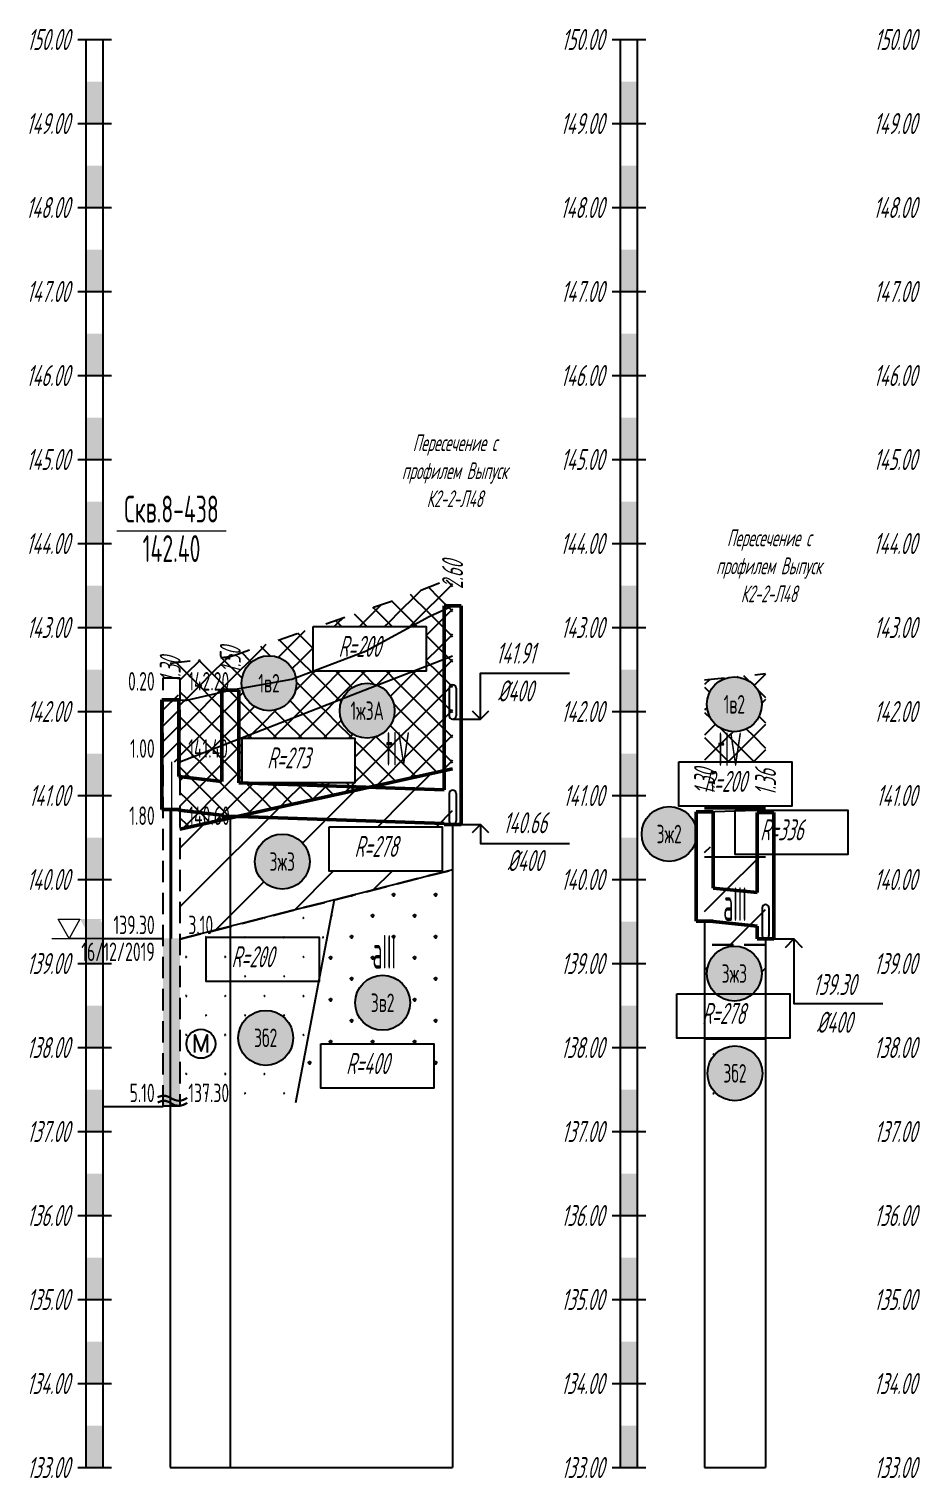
# Model space of a CAD drawing. Header units: metres. Extents: x -30 to 2050, y -671 to -251.
# Drawn here: x 1124.2 to 1230.3, y -521.8 to -349.3 of the extents above; entities that cross this region are included whole.
import ezdxf
from ezdxf.enums import TextEntityAlignment as Align

# ---------------------------------------------------------------- set-up
doc = ezdxf.new("R2010")
doc.units = ezdxf.units.M
doc.header["$LTSCALE"] = 0.2
doc.linetypes.add('ACAD_ISO03W100', pattern=[30, 12, -18])
doc.linetypes.add('штриховая', pattern=[19.05, 12.7, -6.35])
for name, color, linetype in [('Линейка', 7, 'Continuous'), ('МГТ_ИГ_Геология', 252, 'Continuous'), ('Примыкания', 7, 'Continuous'), ('Проектная земля', 7, 'Continuous'), ('Таблица', 7, 'Continuous'), ('Трубы', 7, 'Continuous'), ('Узлы', 7, 'Continuous'), ('Чёрная земля', 7, 'ACAD_ISO03W100')]:
    doc.layers.add(name, color=color, linetype=linetype)
doc.styles.add('SPDS', font='SPDS', dxfattribs={"width": 0.7, "oblique": 15, "height": 2.5})
doc.styles.get("Standard").update_dxf_attribs({"font": 'SPDS.shx', "width": 0.7, "oblique": 15, "height": 3})
doc.styles.add('Стиль Simplex', font='simplex.shx')
pattern_1 = [(225, (3, 0), (3e-16, -3), [2.1213, -2.121341]), (315, (1.5, 1.5), (3, 0), [2.1213, -2.121341]), (45, (0, 0), (0, 3), [2.1213, -2.121341]), (135, (1.5, -1.5), (-3, 3e-16), [2.1213, -2.121341])]
pattern_2 = [(45, (0, 14), (0, 21), [9.8995, -19.799]), (45, (14, 0), (0, 21), [9.8995, -19.799]), (45, (0, 0), (0, 21), [14.142, -15.5565]), (45, (10, 10), (0, 21), [15.556, -14.1425]), (45, (7, 0), (0, 21), [19.799, -9.8995]), (45, (0, 7), (0, 21), [19.799, -9.8995])]
pattern_3 = [(197.87055, (4.614, 4.644), (-13.93858614, -4.643934418), [0.05431, -151.279249]), (197.87055, (2.314, 2.344), (-13.93858614, -4.643934418), [0.05431, -151.279249]), (270, (2.2626, 2.327), (4.646195, 3e-16), [0.054306, -4.589628]), (270, (4.5626, 4.627), (4.646195, 3e-16), [0.054306, -4.589628]), (342.12945, (4.563, 4.573), (130.093470641, -41.795409755), [0.05431, -151.279249]), (342.12945, (2.263, 2.273), (130.093470641, -41.795409755), [0.05431, -151.279249]), (53.95936, (4.614, 4.556), (23.2309769, 32.50754092), [0.05431, -63.120667]), (53.95936, (2.314, 2.256), (23.2309769, 32.50754092), [0.05431, -63.120667]), (126.04064, (2.3462, 2.3), (-13.93858614, 18.57573767), [0.054306, -63.120671]), (126.04064, (4.6462, 4.6), (-13.93858614, 18.57573767), [0.054306, -63.120671])]

# ---------------------------------------------------------------- blocks, each defined once
blk = doc.blocks.new('DN')
at = {"linetype": 'Continuous', "lineweight": 30, "flags": 128}
for points in [[(-0.126, -0.007), (-0.117, -0.002), (-0.073, 0.011), (-0.033, 0.011), (0.003, 0), (0.02, -0.007), (0.039, -0.019), (0.074, -0.037), (0.103, -0.043), (0.125, -0.048), (0.151, -0.043), (0.18, -0.036), (0.213, -0.019), (0.223, -0.012)], [(-0.126, -0.068), (-0.117, -0.063), (-0.073, -0.05), (-0.033, -0.05), (0.003, -0.059), (0.02, -0.067), (0.039, -0.079), (0.074, -0.098), (0.103, -0.103), (0.125, -0.108), (0.151, -0.103), (0.18, -0.095), (0.213, -0.079), (0.223, -0.072)]]:
    blk.add_lwpolyline(points, dxfattribs=at)
blk = doc.blocks.new('CME')
at = {"layer": 'МГТ_ИГ_Геология', "linetype": 'Continuous', "flags": 128}
blk.add_lwpolyline([(0.103, -0.103), (0.103, 0.107), (0.18, -0.091), (0.252, 0.107), (0.252, -0.103)], dxfattribs=at)
at = {"layer": 'МГТ_ИГ_Геология', "linetype": 'Continuous'}
blk.add_circle((0.176, -0.001), 0.173, dxfattribs=at)
blk = doc.blocks.new('круг1_-30_2')
at = {"layer": 'МГТ_ИГ_Геология', "true_color": 0xffffff}
blk.add_hatch(color=7, dxfattribs=at).paths.add_polyline_path([(-0.327, 0, 1), (0.327, 0, 1)])
at = {"color": 7, "lineweight": 25}
blk.add_circle((0, 0), 0.327, dxfattribs=at)
at = {"color": 7, "lineweight": 25, "style": 'Стиль Simplex', "width": 0.590909}
blk.add_text('1в2', height=0.22, dxfattribs=at).set_placement((0, 0), align=Align.MIDDLE_CENTER)
blk = doc.blocks.new('круг3_-31_2')
at = {"true_color": 0xffffff}
blk.add_hatch(color=7, dxfattribs=at).paths.add_polyline_path([(-0.327, 0, 1), (0.327, 0, 1)])
at = {"color": 7, "lineweight": 25}
blk.add_circle((0, 0), 0.327, dxfattribs=at)
at = {"color": 18, "lineweight": 25, "true_color": 0x000000, "style": 'Стиль Simplex', "width": 0.590909}
blk.add_text('3б2', height=0.22, dxfattribs=at).set_placement((0, 0), align=Align.MIDDLE_CENTER)
blk = doc.blocks.new('круг3_-30_2')
at = {"true_color": 0xffffff}
blk.add_hatch(color=7, dxfattribs=at).paths.add_polyline_path([(-0.327, 0, 1), (0.327, 0, 1)])
at = {"color": 7, "lineweight": 25}
blk.add_circle((0, 0), 0.327, dxfattribs=at)
at = {"color": 7, "lineweight": 25, "style": 'Стиль Simplex', "width": 0.590909}
blk.add_text('3в2', height=0.22, dxfattribs=at).set_placement((0, 0), align=Align.MIDDLE_CENTER)
blk = doc.blocks.new('круг3_-26_3')
at = {"true_color": 0xffffff}
blk.add_hatch(color=7, dxfattribs=at).paths.add_polyline_path([(-0.327, 0, 1), (0.327, 0, 1)])
at = {"color": 7, "lineweight": 25}
blk.add_circle((0, 0), 0.327, dxfattribs=at)
at = {"color": 7, "lineweight": 25, "style": 'Стиль Simplex', "width": 0.590909}
blk.add_text('3ж3', height=0.22, dxfattribs=at).set_placement((0, 0), align=Align.MIDDLE_CENTER)
blk = doc.blocks.new('круг3_-26_2')
at = {"true_color": 0xffffff}
blk.add_hatch(color=7, dxfattribs=at).paths.add_polyline_path([(-0.327, 0, 1), (0.327, 0, 1)])
at = {"color": 7, "lineweight": 25}
blk.add_circle((0, 0), 0.327, dxfattribs=at)
at = {"color": 7, "lineweight": 25, "style": 'Стиль Simplex', "width": 0.590909}
blk.add_text('3ж2', height=0.22, dxfattribs=at).set_placement((0, 0), align=Align.MIDDLE_CENTER)
blk = doc.blocks.new('234454')
at = {"layer": 'МГТ_ИГ_Геология'}
blk.add_lwpolyline([(116.63, 423.47), (130.08, 423.47), (130.08, 418.18), (116.63, 418.18)], close=True, dxfattribs=at)
at = {"layer": 'МГТ_ИГ_Геология', "insert": (119.62, 422.38), "char_height": 2.5, "attachment_point": 1}
blk.add_mtext_dynamic_manual_height_columns('R=278', width=10.097, gutter_width=15, heights=[0], dxfattribs=at)
blk = doc.blocks.new('23434')
at = {"layer": 'МГТ_ИГ_Геология'}
blk.add_lwpolyline([(116.63, 442.59), (130.08, 442.59), (130.08, 437.29), (116.63, 437.29)], close=True, dxfattribs=at)
at = {"layer": 'МГТ_ИГ_Геология', "insert": (119.62, 441.49), "char_height": 2.5, "attachment_point": 1}
blk.add_mtext_dynamic_manual_height_columns('R=400', width=10.097, gutter_width=15, heights=[0], dxfattribs=at)
blk = doc.blocks.new('2432')
at = {"layer": 'МГТ_ИГ_Геология'}
blk.add_lwpolyline([(116.63, 433.38), (130.08, 433.38), (130.08, 428.08), (116.63, 428.08)], close=True, dxfattribs=at)
at = {"layer": 'МГТ_ИГ_Геология', "insert": (119.62, 432.28), "char_height": 2.5, "attachment_point": 1}
blk.add_mtext_dynamic_manual_height_columns('R=336', width=10.097, gutter_width=15, heights=[0], dxfattribs=at)
blk = doc.blocks.new('1321')
at = {"layer": 'МГТ_ИГ_Геология'}
blk.add_lwpolyline([(116.63, 460.26), (130.08, 460.26), (130.08, 454.96), (116.63, 454.96)], close=True, dxfattribs=at)
at = {"layer": 'МГТ_ИГ_Геология', "insert": (119.62, 459.16), "char_height": 2.5, "attachment_point": 1}
blk.add_mtext_dynamic_manual_height_columns('R=273', width=10.097, gutter_width=15, heights=[0], dxfattribs=at)
blk = doc.blocks.new('200')
at = {"layer": 'МГТ_ИГ_Геология'}
blk.add_lwpolyline([(0, 5.29), (13.44, 5.29), (13.44, 0), (0, 0)], close=True, dxfattribs=at)
at = {"layer": 'МГТ_ИГ_Геология', "insert": (2.99, 4.2), "char_height": 2.5, "attachment_point": 1}
blk.add_mtext_dynamic_manual_height_columns('R=200', width=10.097, gutter_width=15, heights=[0], dxfattribs=at)
blk = doc.blocks.new('круг1_-26_3')
at = {"true_color": 0xffffff}
blk.add_hatch(color=7, dxfattribs=at).paths.add_polyline_path([(-0.327, 0, 1), (0.327, 0, 1)])
at = {"color": 7, "lineweight": 25}
blk.add_circle((0, 0), 0.327, dxfattribs=at)
at = {"color": 7, "lineweight": 25, "style": 'Стиль Simplex', "width": 0.590909}
blk.add_text('1ж3А', height=0.22, dxfattribs=at).set_placement((0, 0), align=Align.MIDDLE_CENTER)

msp = doc.modelspace()

# ---------------------------------------------------------------- hatches: boundary and pattern name
at = {"layer": 'МГТ_ИГ_Геология'}
h = msp.add_hatch(dxfattribs=at)
h.set_pattern_fill('GR24', color=256, scale=10, style=0, pattern_type=2)
h.set_pattern_definition(pattern_1)
h.paths.add_polyline_path([(1170.03, -425.73), (1158.07, -425.73), (1158.07, -420.6), (1149.04, -423.71), (1148.19, -423.98), (1141.19, -424.79), (1141.19, -426.55), (1142.19, -426.55), (1142.19, -436.55)])
h.paths.add_polyline_path([(1149.53, -427.18, -1), (1156.07, -427.18, -1)], flags=16)
h.paths.add_polyline_path([(1174.65, -414.65), (1168.68, -416.95), (1158.55, -420.44), (1171.52, -420.44), (1171.52, -425.15), (1174.65, -423.93)])
h.paths.add_polyline_path([(1174.65, -423.93), (1171.52, -425.15), (1171.52, -425.73), (1170.03, -425.73), (1149.58, -433.67), (1149.58, -433.73), (1163.03, -433.73), (1163.03, -439.02), (1149.58, -439.02), (1149.58, -433.67), (1142.19, -436.55), (1142.19, -444.55), (1174.65, -437.38)])
h.paths.add_polyline_path([(1150.73, -428.83), (1154.87, -428.83), (1154.87, -425.53), (1150.73, -425.53)], flags=24)
h.paths.add_polyline_path([(1142.64, -436.6), (1149.68, -436.6), (1149.68, -433.3), (1142.64, -433.3)], flags=24)
h.paths.add_polyline_path([(1142.64, -428.6), (1149.93, -428.6), (1149.93, -425.3), (1142.64, -425.3)], flags=24)
h.paths.add_polyline_path([(1161.12, -432.97), (1166.93, -432.97), (1166.93, -429.67), (1161.12, -429.67)], flags=24)
h.paths.add_polyline_path([(1165.68, -437.98), (1170.58, -437.98), (1170.58, -431.98), (1165.68, -431.98)], flags=24)
h.paths.add_polyline_path([(1142.64, -444.6), (1149.93, -444.6), (1149.93, -441.3), (1142.64, -441.3)], flags=9)
h.paths.add_polyline_path([(1161.58, -432.1), (1167.39, -432.1), (1167.39, -428.8), (1161.58, -428.8)], flags=24)
edge = h.paths.add_edge_path(flags=16)
edge.add_arc((1164.48, -430.45), 3.27, 0, 360)
h = msp.add_hatch(dxfattribs=at)
h.set_pattern_fill('GR24', color=256, scale=10, style=0, pattern_type=2)
h.set_pattern_definition(pattern_1)
h.paths.add_polyline_path([(1211.9, -426.03), (1208.09, -426.42, -0.423065), (1211.47, -429.69, -1), (1204.92, -429.69, -0.36467), (1207.63, -426.46), (1204.65, -426.77), (1204.65, -436.52), (1211.9, -436.52)])
h.paths.add_polyline_path([(1205.2, -438.03), (1210.09, -438.03), (1210.09, -432.03), (1205.2, -432.03)], flags=9)
h = msp.add_hatch(dxfattribs=at)
h.set_pattern_fill('CONSIST', color=256, scale=0.42, style=0, pattern_type=2)
h.set_pattern_definition([(45, (983.5304, -1850.5451), (-0.9429269, 0.9429269), [])])
h.paths.add_polyline_path([(1140.19, -428.55), (1142.19, -428.55), (1142.19, -436.55), (1140.19, -436.55)])
h = msp.add_hatch(dxfattribs=at)
h.set_pattern_fill('GR38', color=256, scale=10, style=0, pattern_type=2)
h.set_pattern_definition(pattern_2)
h.paths.add_polyline_path([(1174.65, -449.38), (1174.65, -437.38), (1142.19, -444.55), (1142.19, -457.66)])
h.paths.add_polyline_path([(1151.09, -448.41, -1), (1157.64, -448.41, -1)], flags=16)
h.paths.add_polyline_path([(1159.97, -449.56), (1159.97, -444.26), (1173.41, -444.26), (1173.41, -449.56)], flags=16)
h.paths.add_polyline_path([(1152.08, -450.06), (1156.65, -450.06), (1156.65, -446.76), (1152.08, -446.76)], flags=8)
h.paths.add_polyline_path([(1162.17, -448.66), (1169.77, -448.66), (1170.81, -444.76), (1163.22, -444.76)], flags=8)
h.paths.add_polyline_path([(1142.64, -444.6), (1149.93, -444.6), (1149.93, -441.3), (1142.64, -441.3)], flags=24)
h.paths.add_polyline_path([(1142.64, -457.6), (1147.45, -457.6), (1147.45, -454.3), (1142.64, -454.3)], flags=25)
h = msp.add_hatch(dxfattribs=at)
h.set_pattern_fill('GR38', color=256, scale=10, style=0, pattern_type=2)
h.set_pattern_definition(pattern_2)
h.paths.add_polyline_path([(1207.28, -442), (1204.65, -442), (1204.65, -447.87), (1206.44, -447.87, -0.253154), (1204.95, -445.13, -0.330578)])
h.paths.add_polyline_path([(1211.9, -447.87), (1210.02, -447.87, -0.297878), (1206.44, -447.87), (1204.65, -447.87), (1204.65, -458.31), (1211.9, -458.31)])
h.paths.add_polyline_path([(1211.9, -458.31), (1204.65, -458.31), (1204.65, -464.15), (1205.98, -464.15, -0.210535), (1204.92, -461.74, -1), (1211.46, -461.74, -0.210535), (1210.4, -464.15), (1211.9, -464.15)])
h.paths.add_polyline_path([(1205.88, -456.47), (1210.55, -456.47), (1210.55, -450.47), (1205.88, -450.47)], flags=24)
h = msp.add_hatch(dxfattribs=at)
h.set_pattern_fill('GR28', color=256, scale=10, style=0, pattern_type=2)
h.set_pattern_definition([(90, (0, 0.08), (-2.5, 2.5), [0.11, -4.89]), (45, (0, 0.19), (-2.5, 2.5), [0.113137, -3.422397]), (0, (0.08, 0.27), (2.5, 2.5), [0.11, -4.89]), (315, (0.19, 0.27), (2.5, 2.5), [0.113137, -3.422397]), (90, (0.27, 0.08), (-2.5, 2.5), [0.11, -4.89]), (45, (0.19, 0), (-2.5, 2.5), [0.113137, -3.422397]), (0, (0.08, 0), (2.5, 2.5), [0.11, -4.89]), (315, (0, 0.08), (2.5, 2.5), [0.113137, -3.422397])])
h.paths.add_polyline_path([(1174.65, -449.38), (1160.54, -452.98), (1155.94, -477.14), (1174.65, -476.63)])
h.paths.add_polyline_path([(1163.05, -465.22, -1), (1169.59, -465.22, -1)], flags=16)
h.paths.add_polyline_path([(1172.41, -470.1), (1172.41, -475.39), (1158.97, -475.39), (1158.97, -470.1)], flags=16)
h.paths.add_polyline_path([(1164.13, -466.87), (1168.51, -466.87), (1168.51, -463.57), (1164.13, -463.57)], flags=8)
h.paths.add_polyline_path([(1161.17, -474.3), (1168.9, -474.3), (1169.89, -470.59), (1162.17, -470.59)], flags=8)
h.paths.add_polyline_path([(1164.12, -462.15), (1168.79, -462.15), (1168.79, -456.15), (1164.12, -456.15)], flags=24)
h = msp.add_hatch(dxfattribs=at)
h.set_pattern_fill('GR29', color=256, scale=10, style=0, pattern_type=2)
h.set_pattern_definition(pattern_3)
h.paths.add_polyline_path([(1160.54, -452.98), (1142.19, -457.66), (1142.19, -477.51), (1155.94, -477.14)])
h.paths.add_polyline_path([(1155.67, -469.4, -1), (1149.13, -469.4, -1)], flags=16)
h.paths.add_polyline_path([(1146.43, -470.1, -1), (1142.96, -470.1, -1)], flags=16)
h.paths.add_polyline_path([(1150.21, -471.05), (1154.59, -471.05), (1154.59, -467.75), (1150.21, -467.75)], flags=8)
h.paths.add_polyline_path([(1142.64, -477.6), (1149.93, -477.6), (1149.93, -474.3), (1142.64, -474.3)], flags=9)
h.paths.add_polyline_path([(1142.64, -457.6), (1147.45, -457.6), (1147.45, -454.3), (1142.64, -454.3)], flags=24)
for color, points in [(5, [(1131.59, -457.55), (1130.29, -455.25), (1132.89, -455.25)]), (256, [(1140.19, -457.55), (1142.19, -457.55), (1142.19, -477.55), (1140.19, -477.55)])]:
    msp.add_hatch(color=color, dxfattribs=at).paths.add_polyline_path(points)
h = msp.add_hatch(dxfattribs=at)
h.set_pattern_fill('GR29', color=256, scale=10, style=0, pattern_type=2)
h.set_pattern_definition(pattern_3)
h.paths.add_polyline_path([(1211.9, -469.54), (1204.65, -469.54), (1204.65, -478.02), (1211.9, -478.02)])
h.paths.add_polyline_path([(1211.54, -473.62, -1), (1204.99, -473.62, -1)], flags=16)
h.paths.add_polyline_path([(1206.07, -475.27), (1210.45, -475.27), (1210.45, -471.97), (1206.07, -471.97)], flags=8)

# ---------------------------------------------------------------- linework, layer by layer
at = {"layer": 'Линейка'}
for p, q in [((1130.04, -350.55), (1134.04, -350.55)), ((1131.04, -520.55), (1131.04, -350.55)), ((1133.04, -520.55), (1133.04, -350.55)), ((1193.65, -350.55), (1197.65, -350.55)), ((1194.65, -520.55), (1194.65, -350.55)), ((1196.65, -520.55), (1196.65, -350.55)), ((1130.04, -360.55), (1134.04, -360.55)), ((1193.65, -360.55), (1197.65, -360.55)), ((1130.04, -370.55), (1134.04, -370.55)), ((1193.65, -370.55), (1197.65, -370.55)), ((1130.04, -380.55), (1134.04, -380.55)), ((1193.65, -380.55), (1197.65, -380.55)), ((1130.04, -390.55), (1134.04, -390.55)), ((1193.65, -390.55), (1197.65, -390.55)), ((1130.04, -400.55), (1134.04, -400.55)), ((1193.65, -400.55), (1197.65, -400.55)), ((1130.04, -410.55), (1134.04, -410.55)), ((1193.65, -410.55), (1197.65, -410.55)), ((1130.04, -420.55), (1134.04, -420.55)), ((1193.65, -420.55), (1197.65, -420.55)), ((1130.04, -430.55), (1134.04, -430.55)), ((1193.65, -430.55), (1197.65, -430.55)), ((1130.04, -440.55), (1134.04, -440.55)), ((1193.65, -440.55), (1197.65, -440.55)), ((1130.04, -450.55), (1134.04, -450.55)), ((1193.65, -450.55), (1197.65, -450.55)), ((1130.04, -460.55), (1134.04, -460.55)), ((1193.65, -460.55), (1197.65, -460.55)), ((1130.04, -470.55), (1134.04, -470.55)), ((1193.65, -470.55), (1197.65, -470.55)), ((1130.04, -480.55), (1134.04, -480.55)), ((1193.65, -480.55), (1197.65, -480.55)), ((1130.04, -490.55), (1134.04, -490.55)), ((1193.65, -490.55), (1197.65, -490.55)), ((1130.04, -500.55), (1134.04, -500.55)), ((1193.65, -500.55), (1197.65, -500.55)), ((1130.04, -510.55), (1134.04, -510.55)), ((1193.65, -510.55), (1197.65, -510.55)), ((1130.04, -520.55), (1134.04, -520.55)), ((1131.04, -520.55), (1133.04, -520.55)), ((1193.65, -520.55), (1197.65, -520.55)), ((1194.65, -520.55), (1196.65, -520.55))]:
    msp.add_line(p, q, dxfattribs=at)
for points in [[(1131.04, -360.55), (1131.04, -355.55), (1133.04, -360.55), (1133.04, -355.55)], [(1194.65, -360.55), (1194.65, -355.55), (1196.65, -360.55), (1196.65, -355.55)], [(1131.04, -370.55), (1131.04, -365.55), (1133.04, -370.55), (1133.04, -365.55)], [(1194.65, -370.55), (1194.65, -365.55), (1196.65, -370.55), (1196.65, -365.55)], [(1131.04, -380.55), (1131.04, -375.55), (1133.04, -380.55), (1133.04, -375.55)], [(1194.65, -380.55), (1194.65, -375.55), (1196.65, -380.55), (1196.65, -375.55)], [(1131.04, -390.55), (1131.04, -385.55), (1133.04, -390.55), (1133.04, -385.55)], [(1194.65, -390.55), (1194.65, -385.55), (1196.65, -390.55), (1196.65, -385.55)], [(1131.04, -400.55), (1131.04, -395.55), (1133.04, -400.55), (1133.04, -395.55)], [(1194.65, -400.55), (1194.65, -395.55), (1196.65, -400.55), (1196.65, -395.55)], [(1131.04, -410.55), (1131.04, -405.55), (1133.04, -410.55), (1133.04, -405.55)], [(1194.65, -410.55), (1194.65, -405.55), (1196.65, -410.55), (1196.65, -405.55)], [(1131.04, -420.55), (1131.04, -415.55), (1133.04, -420.55), (1133.04, -415.55)], [(1194.65, -420.55), (1194.65, -415.55), (1196.65, -420.55), (1196.65, -415.55)], [(1131.04, -430.55), (1131.04, -425.55), (1133.04, -430.55), (1133.04, -425.55)], [(1194.65, -430.55), (1194.65, -425.55), (1196.65, -430.55), (1196.65, -425.55)], [(1131.04, -440.55), (1131.04, -435.55), (1133.04, -440.55), (1133.04, -435.55)], [(1194.65, -440.55), (1194.65, -435.55), (1196.65, -440.55), (1196.65, -435.55)], [(1131.04, -450.55), (1131.04, -445.55), (1133.04, -450.55), (1133.04, -445.55)], [(1194.65, -450.55), (1194.65, -445.55), (1196.65, -450.55), (1196.65, -445.55)], [(1131.04, -460.55), (1131.04, -455.55), (1133.04, -460.55), (1133.04, -455.55)], [(1194.65, -460.55), (1194.65, -455.55), (1196.65, -460.55), (1196.65, -455.55)], [(1131.04, -470.55), (1131.04, -465.55), (1133.04, -470.55), (1133.04, -465.55)], [(1194.65, -470.55), (1194.65, -465.55), (1196.65, -470.55), (1196.65, -465.55)], [(1131.04, -480.55), (1131.04, -475.55), (1133.04, -480.55), (1133.04, -475.55)], [(1194.65, -480.55), (1194.65, -475.55), (1196.65, -480.55), (1196.65, -475.55)], [(1131.04, -490.55), (1131.04, -485.55), (1133.04, -490.55), (1133.04, -485.55)], [(1194.65, -490.55), (1194.65, -485.55), (1196.65, -490.55), (1196.65, -485.55)], [(1131.04, -500.55), (1131.04, -495.55), (1133.04, -500.55), (1133.04, -495.55)], [(1194.65, -500.55), (1194.65, -495.55), (1196.65, -500.55), (1196.65, -495.55)], [(1131.04, -510.55), (1131.04, -505.55), (1133.04, -510.55), (1133.04, -505.55)], [(1194.65, -510.55), (1194.65, -505.55), (1196.65, -510.55), (1196.65, -505.55)], [(1131.04, -520.55), (1131.04, -515.55), (1133.04, -520.55), (1133.04, -515.55)], [(1194.65, -520.55), (1194.65, -515.55), (1196.65, -520.55), (1196.65, -515.55)]]:
    msp.add_solid(points, dxfattribs=at)
at = {"layer": 'МГТ_ИГ_Геология', "linetype": 'Continuous', "lineweight": 0}
for p, q in [((1134.69, -409.05), (1147.69, -409.05)), ((1141.19, -436.55), (1141.19, -444.55)), ((1141.19, -444.55), (1141.19, -457.55))]:
    msp.add_line(p, q, dxfattribs=at)
at = {"layer": 'МГТ_ИГ_Геология', "color": 5, "linetype": 'Continuous', "lineweight": 25}
msp.add_line((1133.19, -457.55), (1140.19, -457.55), dxfattribs=at)
at = {"layer": 'МГТ_ИГ_Геология', "linetype": 'Continuous', "lineweight": 25}
msp.add_line((1133.19, -477.55), (1140.19, -477.55), dxfattribs=at)
at = {"layer": 'МГТ_ИГ_Геология'}
for points in [[(1158.07, -420.44), (1171.52, -420.44), (1171.52, -425.73), (1158.07, -425.73)], [(1201.6, -436.52), (1215.04, -436.52), (1215.04, -441.81), (1201.6, -441.81)]]:
    msp.add_lwpolyline(points, close=True, dxfattribs=at)
at = {"layer": 'МГТ_ИГ_Геология', "linetype": 'Continuous', "lineweight": 25}
for points in [[(1142.19, -436.55), (1174.65, -423.93)], [(1211.9, -447.87), (1204.65, -447.87)], [(1174.65, -449.38), (1142.19, -457.66)], [(1160.54, -452.98), (1155.94, -477.14)], [(1211.9, -469.54), (1204.65, -469.54)], [(1142.2, -477.54), (1140.19, -477.54)]]:
    msp.add_lwpolyline(points, dxfattribs=at)
at = {"layer": 'МГТ_ИГ_Геология', "linetype": 'штриховая', "lineweight": 25}
for points in [[(1140.19, -477.55), (1140.19, -426.55), (1140.19, -426.55), (1140.19, -426.55)], [(1140.19, -426.55), (1142.19, -426.55), (1142.19, -477.55)]]:
    msp.add_lwpolyline(points, dxfattribs=at)
at = {"layer": 'МГТ_ИГ_Геология', "linetype": 'Continuous', "lineweight": 50, "flags": 128}
for points in [[(1174.65, -437.38), (1142.19, -444.55)], [(1211.9, -442), (1204.65, -442)]]:
    msp.add_lwpolyline(points, dxfattribs=at)
at = {"layer": 'МГТ_ИГ_Геология', "color": 5, "linetype": 'штриховая', "lineweight": 30, "flags": 128}
for points in [[(1142.19, -457.66), (1174.65, -449.38)], [(1211.9, -458.31), (1204.65, -458.31)]]:
    msp.add_lwpolyline(points, dxfattribs=at)
at = {"layer": 'МГТ_ИГ_Геология', "color": 5, "linetype": 'Continuous', "lineweight": 0, "flags": 128}
msp.add_lwpolyline([(1126.94, -457.55), (1140.19, -457.55), (1128.99, -457.55), (1127.69, -455.25), (1130.29, -455.25), (1128.99, -457.55)], dxfattribs=at)
at = {"layer": 'Примыкания'}
for p, q in [((1174.25, -427.78), (1174.25, -431.06)), ((1175.06, -427.78), (1175.06, -431.06)), ((1174.25, -440.31), (1174.25, -443.58)), ((1175.06, -440.31), (1175.06, -443.58)), ((1211.49, -453.93), (1211.49, -457.21)), ((1211.49, -453.93), (1211.49, -457.21)), ((1212.31, -453.93), (1212.31, -457.21)), ((1212.31, -453.93), (1212.31, -457.21))]:
    msp.add_line(p, q, dxfattribs=at)
at = {"layer": 'Примыкания', "color": 0, "flags": 128}
for points in [[(1174.65, -431.47), (1177.98, -431.47), (1177.98, -425.98), (1188.56, -425.98)], [(1176.98, -430.47), (1177.98, -431.47), (1178.98, -430.47)], [(1174.65, -443.99), (1177.98, -443.99), (1177.98, -446.26), (1188.56, -446.26)], [(1178.98, -444.99), (1177.98, -443.99), (1176.98, -444.99)], [(1211.9, -457.62), (1215.27, -457.62), (1215.27, -465.29), (1225.85, -465.29)], [(1214.27, -458.62), (1215.27, -457.62), (1216.27, -458.62)]]:
    msp.add_lwpolyline(points, dxfattribs=at)
at = {"layer": 'Примыкания'}
for centre, start, end in [((1174.65, -427.78), 0, 180), ((1174.65, -431.06), 180, 360), ((1174.65, -440.31), 0, 180), ((1174.65, -443.58), 180, 360), ((1211.9, -453.93), 360, 180), ((1211.9, -453.93), 360, 180), ((1211.9, -457.21), 180, 0), ((1211.9, -457.21), 180, 0)]:
    msp.add_arc(centre, 0.41, start, end, dxfattribs=at)
at = {"layer": 'Проектная земля', "flags": 128}
for points in [[(1148.19, -428), (1155.53, -426.7), (1164.27, -423.36), (1171.85, -419.24), (1174.65, -417.97)], [(1141.04, -429.16), (1142.47, -429.21), (1143.02, -429.21), (1148.19, -428)], [(1204.65, -442.47), (1211.9, -442.24)]]:
    msp.add_lwpolyline(points, dxfattribs=at)
at = {"layer": 'Таблица'}
for p, q in [((1141.04, -520.55), (1174.65, -520.55)), ((1204.65, -520.55), (1211.9, -520.55))]:
    msp.add_line(p, q, dxfattribs=at)
at = {"layer": 'Трубы', "lineweight": 50, "flags": 128}
for points in [[(1142.04, -438.28), (1147.19, -438.88)], [(1149.19, -439.04), (1173.65, -439.89)], [(1142.04, -442.28), (1147.19, -442.88)], [(1149.19, -443.04), (1173.65, -443.89)], [(1205.65, -451.56), (1210.9, -452.09)], [(1205.65, -455.56), (1210.9, -456.09)]]:
    msp.add_lwpolyline(points, dxfattribs=at)
at = {"layer": 'Узлы', "lineweight": 50}
for p, q in [((1173.65, -417.97), (1175.65, -417.97)), ((1173.65, -417.97), (1173.65, -439.89)), ((1175.65, -417.97), (1175.65, -443.99)), ((1140.04, -429.16), (1142.04, -429.16)), ((1140.04, -429.16), (1140.04, -442.21)), ((1142.04, -429.16), (1142.04, -438.28)), ((1147.19, -428), (1149.19, -428)), ((1147.19, -428), (1147.19, -438.88)), ((1149.19, -428), (1149.19, -439.04)), ((1140.04, -442.21), (1142.04, -442.21)), ((1142.04, -442.28), (1142.04, -442.21)), ((1147.19, -442.88), (1147.19, -443.05)), ((1147.19, -443.05), (1149.19, -443.05)), ((1149.19, -443.04), (1149.19, -443.05)), ((1203.65, -442.47), (1205.65, -442.47)), ((1203.65, -442.47), (1203.65, -455.51)), ((1205.65, -442.47), (1205.65, -451.56)), ((1210.9, -442.57), (1212.9, -442.57)), ((1210.9, -442.57), (1210.9, -452.09)), ((1212.9, -442.57), (1212.9, -457.62)), ((1173.65, -443.89), (1173.65, -443.99)), ((1173.65, -443.99), (1175.65, -443.99)), ((1203.65, -455.51), (1205.65, -455.51)), ((1205.65, -455.56), (1205.65, -455.51)), ((1210.9, -456.09), (1210.9, -457.62)), ((1210.9, -457.62), (1212.9, -457.62))]:
    msp.add_line(p, q, dxfattribs=at)
at = {"layer": 'Узлы'}
for p, q in [((1141.04, -442.21), (1141.04, -520.55)), ((1148.19, -443.05), (1148.19, -520.55)), ((1174.65, -443.99), (1174.65, -520.55)), ((1204.65, -455.51), (1204.65, -520.55)), ((1211.9, -457.62), (1211.9, -520.55))]:
    msp.add_line(p, q, dxfattribs=at)
at = {"layer": 'Чёрная земля', "flags": 128}
for points in [[(1148.19, -423.98), (1149.04, -423.71), (1168.68, -416.95), (1174.65, -414.65)], [(1141.04, -424.81), (1148.19, -423.98)], [(1204.65, -426.77), (1211.9, -426.03)]]:
    msp.add_lwpolyline(points, dxfattribs=at)

# ---------------------------------------------------------------- block references
at = {"layer": 'МГТ_ИГ_Геология', "xscale": 10, "yscale": 10, "zscale": 10}
for name, p in [('круг1_-30_2', (1152.8, -427.18)), ('круг1_-26_3', (1164.48, -430.45)), ('круг1_-30_2', (1208.19, -429.69)), ('круг3_-26_2', (1200.43, -445.13)), ('круг3_-26_3', (1154.37, -448.41)), ('круг3_-26_3', (1208.19, -461.74)), ('круг3_-30_2', (1166.32, -465.22)), ('круг3_-31_2', (1152.4, -469.4)), ('CME', (1142.93, -470.09)), ('круг3_-31_2', (1208.26, -473.62)), ('DN', (1140.81, -476.41))]:
    msp.add_blockref(name, p, dxfattribs=at)
at = {"layer": 'МГТ_ИГ_Геология', "color": 2}
for name, p in [('1321', (1032.95, -893.98)), ('2432', (1091.64, -875.66)), ('234454', (1043.34, -867.74)), ('234454', (1084.71, -887.63)), ('23434', (1042.34, -912.69))]:
    msp.add_blockref(name, p, dxfattribs=at)
at = {"layer": 'МГТ_ИГ_Геология'}
msp.add_blockref('200', (1145.33, -462.69), dxfattribs=at)

# ---------------------------------------------------------------- texts
at = {"layer": 'Линейка', "oblique": 15, "width": 0.7}
for s, p in [('150.00', (1129.04, -350.55)), ('150.00', (1192.65, -350.55)), ('150.00', (1229.9, -350.55)), ('149.00', (1129.04, -360.55)), ('149.00', (1192.65, -360.55)), ('149.00', (1229.9, -360.55)), ('148.00', (1129.04, -370.55)), ('148.00', (1192.65, -370.55)), ('148.00', (1229.9, -370.55)), ('147.00', (1129.04, -380.55)), ('147.00', (1192.65, -380.55)), ('147.00', (1229.9, -380.55)), ('146.00', (1129.04, -390.55)), ('146.00', (1192.65, -390.55)), ('146.00', (1229.9, -390.55)), ('145.00', (1129.04, -400.55)), ('145.00', (1192.65, -400.55)), ('145.00', (1229.9, -400.55)), ('144.00', (1129.04, -410.55)), ('144.00', (1192.65, -410.55)), ('144.00', (1229.9, -410.55)), ('143.00', (1129.04, -420.55)), ('143.00', (1192.65, -420.55)), ('143.00', (1229.9, -420.55)), ('142.00', (1129.04, -430.55)), ('142.00', (1192.65, -430.55)), ('142.00', (1229.9, -430.55)), ('141.00', (1129.04, -440.55)), ('141.00', (1192.65, -440.55)), ('141.00', (1229.9, -440.55)), ('140.00', (1129.04, -450.55)), ('140.00', (1192.65, -450.55)), ('140.00', (1229.9, -450.55)), ('139.00', (1129.04, -460.55)), ('139.00', (1192.65, -460.55)), ('139.00', (1229.9, -460.55)), ('138.00', (1129.04, -470.55)), ('138.00', (1192.65, -470.55)), ('138.00', (1229.9, -470.55)), ('137.00', (1129.04, -480.55)), ('137.00', (1192.65, -480.55)), ('137.00', (1229.9, -480.55)), ('136.00', (1129.04, -490.55)), ('136.00', (1192.65, -490.55)), ('136.00', (1229.9, -490.55)), ('135.00', (1129.04, -500.55)), ('135.00', (1192.65, -500.55)), ('135.00', (1229.9, -500.55)), ('134.00', (1129.04, -510.55)), ('134.00', (1192.65, -510.55)), ('134.00', (1229.9, -510.55)), ('133.00', (1129.04, -520.55)), ('133.00', (1192.65, -520.55)), ('133.00', (1229.9, -520.55))]:
    msp.add_text(s, height=2.5, dxfattribs=at).set_placement(p, align=Align.MIDDLE_RIGHT)
at = {"layer": 'МГТ_ИГ_Геология', "lineweight": 25, "style": 'Стиль Simplex', "width": 0.5625}
msp.add_text('Скв.8-438', height=3.2, dxfattribs=at).set_placement((1141.19, -408.05), align=Align.CENTER)
msp.add_text('142.40', height=3.2, dxfattribs=at).set_placement((1141.19, -409.55), align=Align.TOP_CENTER)
at = {"layer": 'МГТ_ИГ_Геология', "lineweight": 25, "style": 'Стиль Simplex', "width": 0.590909}
for s, p in [('0.20', (1139.19, -428.05)), ('1.00', (1139.19, -436.05)), ('1.80', (1139.19, -444.05)), ('5.10', (1139.19, -477.05))]:
    msp.add_text(s, height=2.2, dxfattribs=at).set_placement(p, align=Align.RIGHT)
for s, p in [('142.20', (1143.19, -428.05)), ('141.40', (1143.19, -436.05)), ('140.60', (1143.19, -444.05)), ('137.30', (1143.19, -477.05))]:
    msp.add_text(s, height=2.2, dxfattribs=at).set_placement(p)
at = {"layer": 'МГТ_ИГ_Геология', "lineweight": 30, "style": 'Стиль Simplex', "width": 0.4}
for s, p in [('tIV', (1166.68, -434.98)), ('tIV', (1206.2, -435.03)), ('aIII', (1206.88, -453.47)), ('aIII', (1165.12, -459.15))]:
    msp.add_text(s, height=4, dxfattribs=at).set_placement(p, align=Align.MIDDLE_LEFT)
at = {"layer": 'МГТ_ИГ_Геология', "color": 5, "lineweight": 25, "style": 'Стиль Simplex', "width": 0.590909}
msp.add_text('139.30', height=2.2, dxfattribs=at).set_placement((1139.19, -457.05), align=Align.RIGHT)
msp.add_text('3.10', height=2.2, dxfattribs=at).set_placement((1143.19, -457.05))
msp.add_text('16/12/2019', height=2.2, dxfattribs=at).set_placement((1139.19, -458.05), align=Align.TOP_RIGHT)
at = {"layer": 'МГТ_ИГ_Геология', "lineweight": 25, "char_height": 2, "attachment_point": 1}
for insert in [(1166.5, -397.55), (1203.9, -408.87)]:
    msp.add_mtext_dynamic_manual_height_columns('\\pxqc;Пересечение с профилем Выпуск К2-2-Л48', width=16.7931, gutter_width=15, heights=[0], dxfattribs=dict(at, insert=insert))
at = {"layer": 'МГТ_ИГ_Геология', "char_height": 2.5, "attachment_point": 1}
for insert in [(1161.06, -421.54), (1204.59, -437.61)]:
    msp.add_mtext_dynamic_manual_height_columns('R=200', width=10.097, gutter_width=15, heights=[0], dxfattribs=dict(at, insert=insert))
at = {"layer": 'Примыкания', "color": 0, "style": 'SPDS', "oblique": 15, "width": 0.7}
for s, p in [('141.91', (1182.13, -423.6)), ('%%C400', (1182.13, -428.1)), ('140.66', (1183.27, -443.79)), ('%%C400', (1183.27, -448.29)), ('139.30', (1220.09, -463.04)), ('%%C400', (1220.09, -467.54))]:
    msp.add_text(s, height=2.5, dxfattribs=at).set_placement(p, align=Align.MIDDLE_CENTER)
at = {"layer": 'Узлы', "oblique": 15, "width": 0.7}
for s, p in [('2.60', (1174.65, -415.97)), ('1.50', (1148.19, -426)), ('1.30', (1141.04, -427.16)), ('1.30', (1204.65, -440.47)), ('1.36', (1211.9, -440.57))]:
    msp.add_text(s, height=2.5, rotation=90, dxfattribs=at).set_placement(p, align=Align.MIDDLE_LEFT)

doc.saveas('drawing.dxf')
